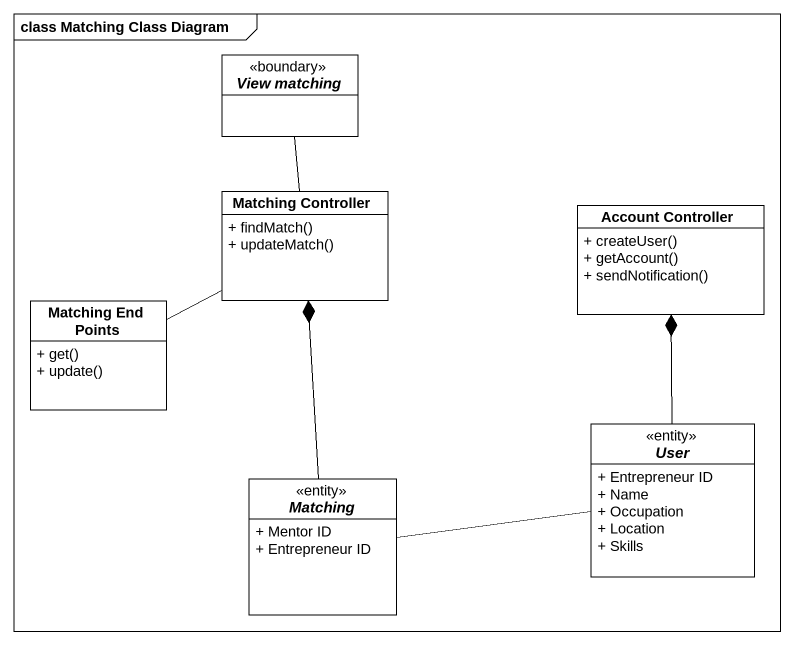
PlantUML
@startuml
mainframe class Matching Class Diagram
hide circle
hide empty members
skinparam classAttributeIconSize 0
interface "View matching" as View_matching <<boundary>>
class "Matching Controller" as Matching_Controller {
  + findMatch()
  + updateMatch()
}
class "Account Controller" as Account_Controller {
  + createUser()
  + getAccount()
  + sendNotification()
}
class "Matching End Points" as Matching_End_Points {
  + get()
  + update()
}
interface User <<entity>> {
  + Entrepreneur ID
  + Name
  + Occupation
  + Location
  + Skills
}
interface Matching <<entity>> {
  + Mentor ID
  + Entrepreneur ID
}
View_matching -- Matching_Controller
Matching_End_Points -right- Matching_Controller
User -up-* Account_Controller
Matching -up-* Matching_Controller
Matching -right- User
@enduml
